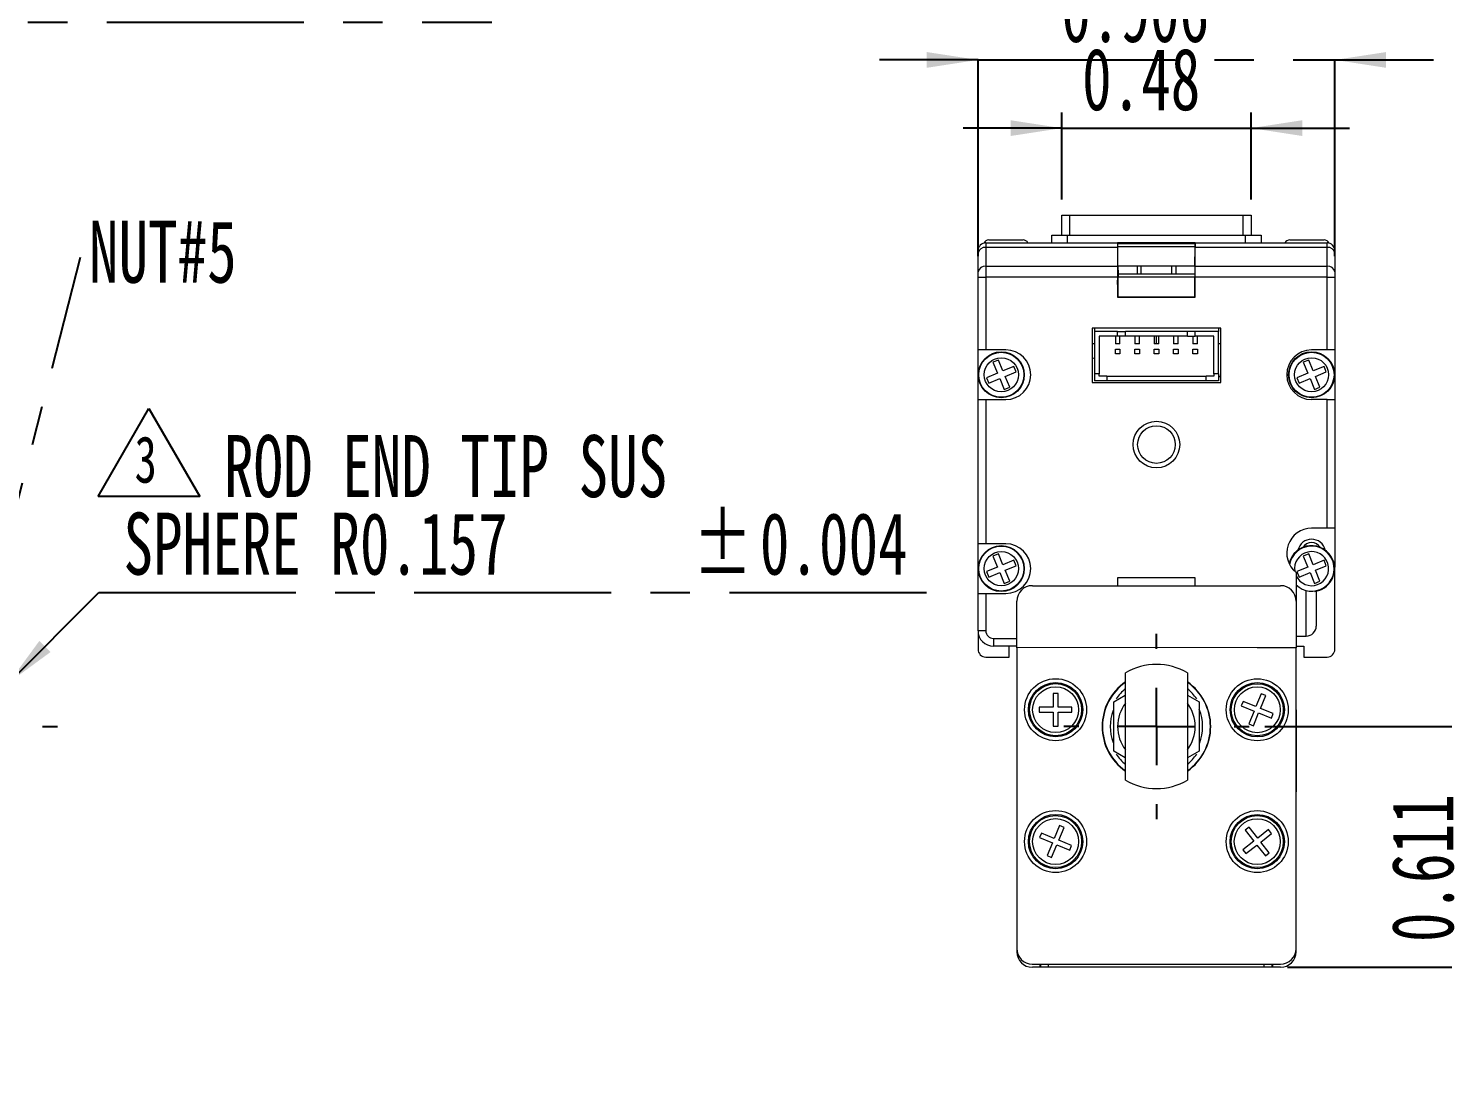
# Paper-space layout '시트1-ENG' of a CAD drawing. Header units: inches. Extents: x 0.2 to 16.3, y 0.2 to 11.5.
# Drawn here: x 10.231 to 13.821, y 6.452 to 9.086 of the extents above; entities that cross this region are included whole.
import ezdxf

# ---------------------------------------------------------------- set-up
doc = ezdxf.new("R2010")
doc.units = ezdxf.units.IN
doc.header["$MEASUREMENT"] = 0
doc.linetypes.add('CENTERX2', pattern=[0.8, 0.5, -0.1, 0.1, -0.1])
doc.layers.add('CENTER_LINE', color=7, linetype='CENTERX2')
doc.styles.add('SLDTEXTSTYLE0', font='TXT', dxfattribs={"width": 0.7})
doc.dimstyles.new('SLDDIMSTYLE12', dxfattribs={"dimtxt": 0.15748, "dimasz": 0.13, "dimexe": 0, "dimexo": 0.0625, "dimgap": 0.03937, "dimtad": 0, "dimtih": 1, "dimtoh": 1, "dimdec": 3, "dimrnd": 1e-09, "dimdsep": 46, "dimtxsty": 'SLDTEXTSTYLE0', "dimsah": 1, "dimcen": 0, "dimadec": 0, "dimazin": 2, "dimtol": 1, "dimtp": 0.003937, "dimtm": 0.003937, "dimtfac": 1, "dimtdec": 3, "dimtmove": 0, "dimatfit": 3, "dimfxl": 1, "dimfrac": 2, "dimtolj": 1, "dimarcsym": 0})
doc.dimstyles.new('SLDDIMSTYLE14', dxfattribs={"dimtxt": 0.15748, "dimasz": 0.13, "dimexe": 0, "dimexo": 0.0625, "dimgap": 0.03937, "dimtad": 0, "dimtih": 1, "dimtoh": 1, "dimdec": 3, "dimrnd": 1e-09, "dimzin": 12, "dimdsep": 46, "dimtxsty": 'SLDTEXTSTYLE0', "dimsah": 1, "dimcen": 0, "dimadec": 0, "dimazin": 3, "dimtfac": 1, "dimtdec": 3, "dimtofl": 0, "dimtmove": 0, "dimatfit": 3, "dimfxl": 1, "dimfrac": 2, "dimtolj": 1, "dimtzin": 12, "dimarcsym": 0})
doc.dimstyles.new('SLDDIMSTYLE4', dxfattribs={"dimtxt": 0.15748, "dimasz": 0.13, "dimexe": 0, "dimexo": 0.0625, "dimgap": 0.03937, "dimtad": 1, "dimdec": 3, "dimrnd": 1e-09, "dimdsep": 46, "dimtxsty": 'SLDTEXTSTYLE0', "dimsah": 1, "dimcen": 0.09, "dimadec": 0, "dimazin": 2, "dimtfac": 1, "dimtdec": 3, "dimtmove": 0, "dimatfit": 0, "dimfxl": 1, "dimfrac": 2, "dimtolj": 1, "dimtzin": 12, "dimarcsym": 0})
doc.dimstyles.new('SLDDIMSTYLE9', dxfattribs={"dimtxt": 0.18, "dimasz": 0.13, "dimexe": 0, "dimexo": 0.0625, "dimgap": 0, "dimtad": 0, "dimtih": 1, "dimtoh": 1, "dimdec": 0, "dimrnd": 1e-09, "dimzin": 0, "dimdsep": 46, "dimtxsty": 'Standard', "dimsah": 1, "dimcen": 0.09, "dimadec": 0, "dimazin": 0, "dimtfac": 0.13, "dimtdec": 0, "dimtofl": 0, "dimtmove": 0, "dimatfit": 3, "dimfxl": 1, "dimfrac": 2, "dimtolj": 1, "dimtzin": 0, "dimarcsym": 0})

# ---------------------------------------------------------------- blocks, each defined once
blk = doc.blocks.new('SW_NOTE_0_13')
at = {"layer": 'CENTER_LINE', "color": 0}
for p, q in [((-0.0927, -0.0011), (0.0364, 0.2224)), ((0.0364, 0.2224), (0.1655, -0.0011)), ((0.1655, -0.0011), (-0.0927, -0.0011))]:
    blk.add_line(p, q, dxfattribs=at)
at = {"layer": 'CENTER_LINE', "color": 0, "insert": (0, 0.1523), "char_height": 0.1181, "attachment_point": 1, "style": 'SLDTEXTSTYLE0'}
blk.add_mtext('3', dxfattribs=at)
blk = doc.blocks.new('_D_54')
at = {"layer": 'CENTER_LINE'}
for p, q in [((8.9129, 7.3696), (9.6306, 9.1016)), ((9.6306, 9.1016), (11.4073, 9.1016)), ((8.8662, 7.2569), (8.9129, 7.3696)), ((8.8662, 7.2569), (8.7704, 7.0259))]:
    blk.add_line(p, q, dxfattribs=at)
for points in [[(8.9129, 7.3696), (8.9811, 7.4821), (8.9442, 7.4974)], [(8.8662, 7.2569), (8.7979, 7.1445), (8.8349, 7.1291)]]:
    blk.add_solid(points, dxfattribs=at)
at = {"layer": 'CENTER_LINE', "attachment_point": 1, "style": 'SLDTEXTSTYLE0'}
for s, insert, char_height in [('%%c', (9.6931, 9.3046), 0.15748), ('0.122', (9.8675, 9.3046), 0.15748), ('HOLE', (10.9156, 9.3046), 0.15748), ('±0.004', (10.4114, 9.2516), 0.11024)]:
    blk.add_mtext(s, dxfattribs=dict(at, insert=insert, char_height=char_height))
blk = doc.blocks.new('_D_57')
at = {"layer": 'CENTER_LINE'}
for p, q in [((12.6415, 8.507), (12.6415, 9.0448)), ((13.547, 8.507), (13.547, 9.0448)), ((12.6415, 9.0054), (12.3915, 9.0054)), ((12.6415, 9.0054), (13.547, 9.0054)), ((13.547, 9.0054), (13.797, 9.0054))]:
    blk.add_line(p, q, dxfattribs=at)
for points in [[(12.6415, 9.0054), (12.5115, 9.0254), (12.5115, 8.9854)], [(13.547, 9.0054), (13.677, 8.9854), (13.677, 9.0254)]]:
    blk.add_solid(points, dxfattribs=at)
at = {"layer": 'CENTER_LINE', "insert": (12.8528, 9.2084), "char_height": 0.15748, "attachment_point": 1, "style": 'SLDTEXTSTYLE0'}
blk.add_mtext('0.906', dxfattribs=at)
blk = doc.blocks.new('_D_58')
at = {"layer": 'CENTER_LINE'}
for p, q in [((12.8541, 8.6511), (12.8541, 8.8717)), ((13.3344, 8.6511), (13.3344, 8.8717)), ((12.8541, 8.8323), (12.6041, 8.8323)), ((12.8541, 8.8323), (13.3344, 8.8323)), ((13.3344, 8.8323), (13.5844, 8.8323))]:
    blk.add_line(p, q, dxfattribs=at)
for points in [[(12.8541, 8.8323), (12.7241, 8.8523), (12.7241, 8.8123)], [(13.3344, 8.8323), (13.4644, 8.8123), (13.4644, 8.8523)]]:
    blk.add_solid(points, dxfattribs=at)
at = {"layer": 'CENTER_LINE', "insert": (12.9055, 9.0353), "char_height": 0.15748, "attachment_point": 1, "style": 'SLDTEXTSTYLE0'}
blk.add_mtext('0.48', dxfattribs=at)
blk = doc.blocks.new('_D_59')
at = {"layer": 'CENTER_LINE'}
for p, q in [((13.8935, 7.3133), (13.8935, 7.5633)), ((13.369, 7.3133), (13.9329, 7.3133)), ((13.8935, 7.3133), (13.8935, 6.7022)), ((13.4269, 6.7022), (13.9329, 6.7022)), ((13.8935, 6.7022), (13.8935, 6.4522))]:
    blk.add_line(p, q, dxfattribs=at)
for points in [[(13.8935, 7.3133), (13.9135, 7.4433), (13.8735, 7.4433)], [(13.8935, 6.7022), (13.8735, 6.5722), (13.9135, 6.5722)]]:
    blk.add_solid(points, dxfattribs=at)
at = {"layer": 'CENTER_LINE', "insert": (13.6905, 6.7663), "char_height": 0.15748, "attachment_point": 1, "rotation": 90, "style": 'SLDTEXTSTYLE0'}
blk.add_mtext('0.611', dxfattribs=at)
blk = doc.blocks.new('SW_CENTERMARKSYMBOL_18')
at = {"layer": 'CENTER_LINE', "color": 0}
for p, q in [((0, 0.1969), (0, 0.2354)), ((0, 0), (0, 0.0984)), ((-0.1969, 0), (-0.2354, 0)), ((0, 0), (-0.0984, 0)), ((0, 0), (0, -0.0984)), ((0, 0), (0.0984, 0)), ((0.1969, 0), (0.2354, 0)), ((0, -0.1969), (0, -0.2354))]:
    blk.add_line(p, q, dxfattribs=at)
blk = doc.blocks.new('_D_72')
at = {"layer": 'CENTER_LINE'}
for p, q in [((10.1819, 7.4246), (10.4105, 7.6533)), ((10.4105, 7.6533), (12.5728, 7.6533)), ((10.0705, 7.3133), (10.1819, 7.4246))]:
    blk.add_line(p, q, dxfattribs=at)
blk.add_solid([(10.1819, 7.4246), (10.2879, 7.5024), (10.2596, 7.5307)], dxfattribs=at)
at = {"layer": 'CENTER_LINE', "char_height": 0.15748, "attachment_point": 1, "style": 'SLDTEXTSTYLE0'}
for s, insert in [('ROD END TIP SUS', (10.728, 8.0531)), ('%%p', (11.9187, 7.8563)), ('SPHERE R0.157', (10.473, 7.8563)), ('0.004', (12.0879, 7.8563))]:
    blk.add_mtext(s, dxfattribs=dict(at, insert=insert))
blk = doc.blocks.new('SW_NOTE_0_22')
at = {"layer": 'CENTER_LINE', "color": 0, "insert": (0.021, 0.093), "char_height": 0.15748, "attachment_point": 1, "style": 'SLDTEXTSTYLE0'}
blk.add_mtext('NUT#5', dxfattribs=at)
blk = doc.blocks.new('SW_CENTERMARKSYMBOL_25')
at = {"layer": 'CENTER_LINE', "color": 0}
for p, q in [((0, 0.1969), (0, 0.2348)), ((0, 0), (0, 0.0984)), ((-0.1969, 0), (-0.2348, 0)), ((0, 0), (-0.0984, 0)), ((0, 0), (0, -0.0984)), ((0, 0), (0.0984, 0)), ((0.1969, 0), (0.2348, 0)), ((0, -0.1969), (0, -0.2348))]:
    blk.add_line(p, q, dxfattribs=at)

psp = doc.layouts.new('시트1-ENG')

# ---------------------------------------------------------------- linework, layer by layer
at = {"color": 7, "linetype": 'Continuous', "lineweight": 18}
for p, q in [((12.8541, 8.5605), (12.8541, 8.6117)), ((12.8541, 8.6117), (12.8738, 8.6117)), ((12.8738, 8.6117), (13.3147, 8.6117)), ((13.3147, 8.6117), (13.3344, 8.6117)), ((13.3344, 8.6117), (13.3344, 8.5605)), ((12.669, 8.5487), (12.6761, 8.5487)), ((12.6761, 8.5487), (12.7557, 8.5487)), ((12.8285, 8.5408), (12.8285, 8.5605)), ((12.8285, 8.5605), (12.8679, 8.5605)), ((12.8679, 8.5605), (12.8679, 8.5408)), ((12.8679, 8.5605), (13.3206, 8.5605)), ((13.3206, 8.5408), (13.3206, 8.5605)), ((13.3206, 8.5605), (13.36, 8.5605)), ((13.36, 8.5605), (13.36, 8.5408)), ((13.4328, 8.5487), (13.4398, 8.5487)), ((13.4398, 8.5487), (13.5195, 8.5487)), ((12.6415, 8.5154), (12.6415, 8.5212)), ((12.6415, 8.4676), (12.6415, 8.5154)), ((12.6612, 8.5408), (12.6612, 8.5293)), ((12.6612, 8.5408), (12.9958, 8.5408)), ((12.6612, 8.5293), (12.6612, 8.4815)), ((12.9958, 8.5293), (12.6612, 8.5293)), ((13.1927, 8.5408), (12.9958, 8.5408)), ((12.9967, 8.5408), (12.9958, 8.5391)), ((12.9958, 8.5408), (12.9958, 8.5293)), ((12.9958, 8.5391), (12.996, 8.5388)), ((12.9958, 8.5293), (12.9958, 8.4815)), ((13.1925, 8.5388), (12.996, 8.5388)), ((12.9966, 8.4815), (12.9961, 8.5307)), ((13.1923, 8.5307), (12.9961, 8.5307)), ((12.9967, 8.5408), (13.1918, 8.5408)), ((13.1918, 8.5408), (13.1927, 8.5391)), ((13.1919, 8.4815), (13.1923, 8.5307)), ((13.1927, 8.5391), (13.1925, 8.5388)), ((13.1927, 8.5408), (13.5273, 8.5408)), ((13.1927, 8.5293), (13.1927, 8.5408)), ((13.5273, 8.5293), (13.1927, 8.5293)), ((13.1927, 8.4815), (13.1927, 8.5293)), ((13.5273, 8.5293), (13.5273, 8.5408)), ((13.5273, 8.4815), (13.5273, 8.5293)), ((13.547, 8.5212), (13.547, 8.5154)), ((13.547, 8.5154), (13.547, 8.4676)), ((12.6612, 8.4815), (12.6612, 8.4537)), ((12.6612, 8.4815), (12.9958, 8.4815)), ((12.9958, 8.4815), (12.9958, 8.4537)), ((13.1919, 8.4815), (12.9966, 8.4815)), ((13.045, 8.4818), (13.045, 8.4621)), ((13.0549, 8.4818), (13.0549, 8.4621)), ((13.1336, 8.4621), (13.1336, 8.4818)), ((13.1434, 8.4818), (13.1434, 8.4621)), ((13.1927, 8.4815), (13.5273, 8.4815)), ((13.1927, 8.4537), (13.1927, 8.4815)), ((13.5273, 8.4537), (13.5273, 8.4815)), ((12.6415, 8.4537), (12.6415, 8.4676)), ((12.6415, 8.2692), (12.6415, 8.4537)), ((12.6415, 8.4537), (12.6612, 8.4537)), ((12.6612, 8.4537), (12.6612, 8.2692)), ((12.9958, 8.4537), (12.6612, 8.4537)), ((12.9958, 8.4621), (13.1927, 8.4621)), ((12.9958, 8.4537), (12.9958, 8.403)), ((12.996, 8.4227), (12.9958, 8.446)), ((12.9967, 8.403), (12.9967, 8.4537)), ((13.1918, 8.4537), (12.9967, 8.4537)), ((13.1918, 8.403), (13.1918, 8.4537)), ((13.1925, 8.4227), (13.1927, 8.446)), ((13.5273, 8.4537), (13.1927, 8.4537)), ((13.1927, 8.403), (13.1927, 8.4537)), ((13.5273, 8.2692), (13.5273, 8.4537)), ((13.5273, 8.4537), (13.547, 8.4537)), ((13.547, 8.4676), (13.547, 8.4537)), ((13.547, 8.4537), (13.547, 8.2692)), ((12.9961, 8.4227), (12.9958, 8.4227)), ((12.9958, 8.403), (13.1927, 8.403)), ((12.9961, 8.403), (12.9961, 8.4227)), ((13.1918, 8.403), (12.9967, 8.403)), ((13.1923, 8.403), (13.1923, 8.4227)), ((13.1923, 8.4227), (13.1927, 8.4227)), ((13.2576, 8.3243), (12.9308, 8.3243)), ((12.9308, 8.3243), (12.9308, 8.1865)), ((12.9368, 8.3243), (12.9368, 8.3164)), ((12.9368, 8.3164), (12.9368, 8.2082)), ((12.9958, 8.3164), (12.9368, 8.3164)), ((12.9486, 8.3046), (12.9486, 8.2082)), ((12.9958, 8.3046), (12.9486, 8.3046)), ((12.9899, 8.3046), (12.9899, 8.2849)), ((12.9958, 8.3046), (12.9958, 8.3164)), ((12.9958, 8.3164), (13.0155, 8.3164)), ((13.0155, 8.3046), (12.9958, 8.3046)), ((13.0017, 8.2849), (13.0017, 8.3046)), ((13.0155, 8.3046), (13.0155, 8.3164)), ((13.173, 8.3164), (13.0155, 8.3164)), ((13.173, 8.3046), (13.0155, 8.3046)), ((13.0391, 8.3046), (13.0391, 8.2849)), ((13.0509, 8.2849), (13.0509, 8.3046)), ((13.0883, 8.3046), (13.0883, 8.2849)), ((13.1001, 8.2849), (13.1001, 8.3046)), ((13.1375, 8.3046), (13.1375, 8.2849)), ((13.1494, 8.2849), (13.1494, 8.3046)), ((13.173, 8.3046), (13.173, 8.3164)), ((13.1927, 8.3164), (13.173, 8.3164)), ((13.173, 8.3046), (13.1927, 8.3046)), ((13.1868, 8.3046), (13.1868, 8.2849)), ((13.1927, 8.3046), (13.1927, 8.3164)), ((13.2517, 8.3164), (13.1927, 8.3164)), ((13.2399, 8.3046), (13.1927, 8.3046)), ((13.1986, 8.2849), (13.1986, 8.3046)), ((13.2399, 8.2082), (13.2399, 8.3046)), ((13.2517, 8.3243), (13.2517, 8.3164)), ((13.2517, 8.2082), (13.2517, 8.3164)), ((13.2576, 8.1865), (13.2576, 8.3243)), ((12.6612, 8.2692), (12.6415, 8.2692)), ((12.6415, 8.1432), (12.6415, 8.2692)), ((12.7123, 8.2692), (12.6612, 8.2692)), ((12.9368, 8.2849), (12.9308, 8.2849)), ((13.0017, 8.2849), (12.9899, 8.2849)), ((12.9899, 8.2593), (12.9899, 8.2712)), ((12.9899, 8.2712), (13.0017, 8.2712)), ((13.0017, 8.2593), (12.9899, 8.2593)), ((13.0017, 8.2712), (13.0017, 8.2593)), ((13.0509, 8.2849), (13.0391, 8.2849)), ((13.0391, 8.2593), (13.0391, 8.2712)), ((13.0391, 8.2712), (13.0509, 8.2712)), ((13.0509, 8.2593), (13.0391, 8.2593)), ((13.0509, 8.2712), (13.0509, 8.2593)), ((13.1001, 8.2849), (13.0883, 8.2849)), ((13.0883, 8.2593), (13.0883, 8.2712)), ((13.0883, 8.2712), (13.1001, 8.2712)), ((13.1001, 8.2593), (13.0883, 8.2593)), ((13.1001, 8.2712), (13.1001, 8.2593)), ((13.1494, 8.2849), (13.1375, 8.2849)), ((13.1375, 8.2712), (13.1494, 8.2712)), ((13.1375, 8.2593), (13.1375, 8.2712)), ((13.1494, 8.2593), (13.1375, 8.2593)), ((13.1494, 8.2712), (13.1494, 8.2593)), ((13.1986, 8.2849), (13.1868, 8.2849)), ((13.1868, 8.2593), (13.1868, 8.2712)), ((13.1868, 8.2712), (13.1986, 8.2712)), ((13.1986, 8.2593), (13.1868, 8.2593)), ((13.1986, 8.2712), (13.1986, 8.2593)), ((13.2576, 8.2849), (13.2517, 8.2849)), ((13.5273, 8.2692), (13.4879, 8.2692)), ((13.547, 8.2692), (13.5273, 8.2692)), ((13.547, 8.2692), (13.547, 8.1432)), ((12.6931, 8.2436), (12.6793, 8.2379)), ((12.6793, 8.2379), (12.6908, 8.2102)), ((12.7046, 8.216), (12.6931, 8.2436)), ((12.7322, 8.2274), (12.7046, 8.216)), ((12.7379, 8.2136), (12.7322, 8.2274)), ((12.9308, 8.2474), (12.9368, 8.2496)), ((13.4805, 8.2436), (13.4667, 8.2379)), ((13.4667, 8.2379), (13.4782, 8.2102)), ((13.492, 8.216), (13.4805, 8.2436)), ((13.5196, 8.2274), (13.492, 8.216)), ((13.5253, 8.2136), (13.5196, 8.2274)), ((12.6908, 8.2102), (12.6631, 8.1988)), ((12.6631, 8.1988), (12.6688, 8.185)), ((12.6688, 8.185), (12.6965, 8.1964)), ((12.6965, 8.1964), (12.7079, 8.1688)), ((12.7103, 8.2021), (12.7379, 8.2136)), ((12.7218, 8.1745), (12.7103, 8.2021)), ((12.9308, 8.1865), (13.2576, 8.1865)), ((12.9486, 8.2082), (12.9368, 8.2082)), ((12.9368, 8.2082), (12.9368, 8.1904)), ((12.9682, 8.1904), (12.9368, 8.1904)), ((12.9486, 8.2023), (12.9486, 8.2082)), ((12.9682, 8.2023), (12.9486, 8.2023)), ((12.9682, 8.2023), (12.9682, 8.1904)), ((12.9682, 8.2023), (13.2202, 8.2023)), ((13.2202, 8.1904), (12.9682, 8.1904)), ((13.2202, 8.1904), (13.2202, 8.2023)), ((13.2399, 8.2023), (13.2202, 8.2023)), ((13.2517, 8.1904), (13.2202, 8.1904)), ((13.2517, 8.2082), (13.2399, 8.2082)), ((13.2399, 8.2082), (13.2399, 8.2023)), ((13.2517, 8.2082), (13.2517, 8.1904)), ((13.2517, 8.2042), (13.2576, 8.1998)), ((13.4782, 8.2102), (13.4505, 8.1988)), ((13.4505, 8.1988), (13.4563, 8.185)), ((13.4563, 8.185), (13.4839, 8.1964)), ((13.4839, 8.1964), (13.4954, 8.1688)), ((13.4977, 8.2021), (13.5253, 8.2136)), ((13.5092, 8.1745), (13.4977, 8.2021)), ((12.7079, 8.1688), (12.7218, 8.1745)), ((13.4954, 8.1688), (13.5092, 8.1745)), ((12.6415, 7.7771), (12.6415, 8.1432)), ((12.6415, 8.1432), (12.6612, 8.1432)), ((12.6612, 8.1432), (12.6612, 7.7771)), ((12.6612, 8.1432), (12.7123, 8.1432)), ((13.5273, 8.1432), (13.4879, 8.1432)), ((13.5273, 7.8164), (13.5273, 8.1432)), ((13.5273, 8.1432), (13.547, 8.1432)), ((13.547, 8.1432), (13.547, 7.8164)), ((13.5273, 7.8164), (13.4879, 7.8164)), ((13.547, 7.8164), (13.5273, 7.8164)), ((13.547, 7.8164), (13.547, 7.718)), ((12.6612, 7.7771), (12.6415, 7.7771)), ((12.6415, 7.6511), (12.6415, 7.7771)), ((12.7123, 7.7771), (12.6612, 7.7771)), ((12.6908, 7.7181), (12.6631, 7.7066)), ((12.6931, 7.7515), (12.6793, 7.7457)), ((12.6793, 7.7457), (12.6908, 7.7181)), ((12.7046, 7.7238), (12.6931, 7.7515)), ((12.7322, 7.7353), (12.7046, 7.7238)), ((12.7103, 7.71), (12.7379, 7.7215)), ((12.7379, 7.7215), (12.7322, 7.7353)), ((13.4782, 7.7181), (13.4505, 7.7066)), ((13.4805, 7.7515), (13.4667, 7.7457)), ((13.4667, 7.7457), (13.4782, 7.7181)), ((13.492, 7.7238), (13.4805, 7.7515)), ((13.5196, 7.7353), (13.492, 7.7238)), ((13.4977, 7.71), (13.5253, 7.7215)), ((13.5253, 7.7215), (13.5196, 7.7353)), ((13.547, 7.5093), (13.547, 7.718)), ((12.6631, 7.7066), (12.6688, 7.6928)), ((12.6688, 7.6928), (12.6965, 7.7043)), ((12.6965, 7.7043), (12.7079, 7.6766)), ((12.7079, 7.6766), (12.7218, 7.6824)), ((12.7218, 7.6824), (12.7103, 7.71)), ((13.1927, 7.6904), (12.9958, 7.6904)), ((12.9958, 7.6904), (12.9958, 7.6707)), ((13.1927, 7.6707), (13.1927, 7.6904)), ((13.4486, 7.7043), (13.4486, 7.6314)), ((13.4505, 7.7066), (13.4563, 7.6928)), ((13.4563, 7.6928), (13.4839, 7.7043)), ((13.4839, 7.7043), (13.4954, 7.6766)), ((13.4954, 7.6766), (13.5092, 7.6824)), ((13.5092, 7.6824), (13.4977, 7.71)), ((12.6415, 7.5566), (12.6415, 7.6511)), ((12.6415, 7.6511), (12.6612, 7.6511)), ((12.6612, 7.6511), (12.6612, 7.5566)), ((12.6612, 7.6511), (12.7123, 7.6511)), ((12.7793, 7.6707), (13.4092, 7.6707)), ((13.4997, 7.655), (13.4997, 7.6569)), ((13.4997, 7.655), (13.4997, 7.6117)), ((12.7399, 7.5133), (12.7399, 7.6314)), ((13.4486, 7.6314), (13.4486, 7.5133)), ((13.4997, 7.6117), (13.4997, 7.5684)), ((12.6612, 7.5566), (12.6415, 7.5566)), ((12.6415, 7.5566), (12.6415, 7.5093)), ((13.4486, 7.5428), (13.4742, 7.5428)), ((12.6808, 7.5369), (12.6808, 7.5172)), ((12.7399, 7.5172), (12.6808, 7.5172)), ((12.7202, 7.4897), (12.7202, 7.5172)), ((12.74, 7.5135), (12.7397, 6.7497)), ((12.74, 7.5133), (12.7399, 7.5133)), ((12.7399, 7.5133), (12.7399, 7.3559)), ((13.4486, 7.5132), (12.74, 7.5135)), ((13.4486, 7.5133), (13.3502, 7.5133)), ((13.4484, 6.7495), (13.4486, 7.5132)), ((13.4486, 7.5172), (13.4682, 7.5172)), ((13.4486, 7.5133), (13.4486, 7.5132)), ((13.4682, 7.5172), (13.4682, 7.4897)), ((12.6612, 7.4897), (12.7202, 7.4897)), ((13.4682, 7.4897), (13.5273, 7.4897)), ((13.0155, 7.1769), (13.0155, 7.4497)), ((13.173, 7.4497), (13.173, 7.3133)), ((12.8445, 7.3973), (12.8321, 7.3973)), ((12.8321, 7.3973), (12.8321, 7.3622)), ((12.8445, 7.3622), (12.8445, 7.3973)), ((13.3599, 7.3964), (13.3467, 7.3639)), ((13.3714, 7.3918), (13.3599, 7.3964)), ((12.8321, 7.3622), (12.797, 7.3622)), ((12.797, 7.3622), (12.797, 7.3498)), ((12.8797, 7.3622), (12.8445, 7.3622)), ((12.8797, 7.3498), (12.8797, 7.3622)), ((12.986, 7.3758), (13.015, 7.3926)), ((13.1728, 7.3929), (13.2025, 7.3758)), ((13.3141, 7.377), (13.3095, 7.3655)), ((13.3095, 7.3655), (13.3421, 7.3524)), ((13.3467, 7.3639), (13.3141, 7.377)), ((13.3582, 7.3592), (13.3714, 7.3918)), ((13.3908, 7.346), (13.3582, 7.3592)), ((12.797, 7.3498), (12.8321, 7.3498)), ((12.8321, 7.3498), (12.8321, 7.3146)), ((12.8445, 7.3146), (12.8445, 7.3498)), ((12.8445, 7.3498), (12.8797, 7.3498)), ((13.3421, 7.3524), (13.3289, 7.3198)), ((13.3404, 7.3151), (13.3536, 7.3477)), ((13.3536, 7.3477), (13.3861, 7.3345)), ((13.3861, 7.3345), (13.3908, 7.346)), ((13.4486, 7.3558), (13.4486, 7.1471)), ((12.8321, 7.3146), (12.8445, 7.3146)), ((13.173, 7.3133), (13.173, 7.1769)), ((13.3289, 7.3198), (13.3404, 7.3151)), ((12.9637, 7.2692), (12.9645, 7.2692)), ((13.0149, 7.2341), (12.986, 7.2508)), ((13.2025, 7.2508), (13.173, 7.2337)), ((13.224, 7.2692), (13.2248, 7.2692)), ((13.4485, 7.1471), (13.4486, 7.1471)), ((13.4486, 6.7416), (13.4486, 7.1471)), ((12.8024, 7.0428), (12.7976, 7.0314)), ((12.8349, 7.0294), (12.8024, 7.0428)), ((12.8483, 7.0619), (12.8349, 7.0294)), ((12.8463, 7.0247), (12.8597, 7.0572)), ((12.8597, 7.0572), (12.8483, 7.0619)), ((13.3293, 7.0575), (13.3196, 7.0498)), ((13.3196, 7.0498), (13.3413, 7.0222)), ((13.3511, 7.0299), (13.3293, 7.0575)), ((13.3787, 7.0516), (13.3511, 7.0299)), ((13.3587, 7.0201), (13.3863, 7.0418)), ((13.3863, 7.0418), (13.3787, 7.0516)), ((12.7976, 7.0314), (12.8301, 7.018)), ((12.8301, 7.018), (12.8167, 6.9855)), ((12.8282, 6.9807), (12.8416, 7.0132)), ((12.8416, 7.0132), (12.8741, 6.9998)), ((12.8788, 7.0113), (12.8463, 7.0247)), ((12.8741, 6.9998), (12.8788, 7.0113)), ((13.3413, 7.0222), (13.3137, 7.0004)), ((13.3137, 7.0004), (13.3214, 6.9907)), ((13.3214, 6.9907), (13.349, 7.0124)), ((13.349, 7.0124), (13.3707, 6.9848)), ((13.3805, 6.9925), (13.3587, 7.0201)), ((12.8167, 6.9855), (12.8282, 6.9807)), ((13.3707, 6.9848), (13.3805, 6.9925)), ((12.7399, 6.7457), (12.7399, 6.7416)), ((12.7791, 6.7103), (13.409, 6.7101)), ((12.799, 6.7022), (12.7793, 6.7022)), ((12.799, 6.7022), (12.799, 6.7103)), ((12.8009, 6.7022), (12.799, 6.7022)), ((12.8009, 6.7022), (12.8009, 6.7103)), ((12.8206, 6.7022), (12.8009, 6.7022)), ((13.3679, 6.7022), (12.8206, 6.7022)), ((13.3875, 6.7022), (13.3679, 6.7022)), ((13.3875, 6.7022), (13.3875, 6.7101)), ((13.3895, 6.7022), (13.3875, 6.7022)), ((13.3895, 6.7022), (13.3895, 6.7101)), ((13.4092, 6.7022), (13.3895, 6.7022))]:
    psp.add_line(p, q, dxfattribs=at)
at = {"color": 8, "linetype": 'Continuous', "lineweight": 18}
for p, q in [((12.8738, 8.6117), (12.8738, 8.5605)), ((13.3147, 8.5605), (13.3147, 8.6117)), ((13.0942, 8.2849), (13.0942, 8.3046)), ((13.4742, 7.6117), (13.4742, 7.6587)), ((13.4742, 7.5428), (13.4742, 7.6117)), ((12.6808, 7.5369), (12.7399, 7.5369)), ((12.8206, 6.7022), (12.8206, 6.7103)), ((13.3679, 6.7022), (13.3679, 6.7101))]:
    psp.add_line(p, q, dxfattribs=at)
at = {"color": 7, "linetype": 'Continuous', "lineweight": 18, "flags": 128}
psp.add_lwpolyline([(13.5463, 7.7128), (13.5466, 7.7142), (13.547, 7.718)], dxfattribs=at)
at = {"color": 7, "linetype": 'Continuous', "lineweight": 18}
for centre, radius in [((12.7005, 8.2062), 0.0584), ((12.7005, 8.2062), 0.0571), ((13.4879, 8.2062), 0.0584), ((13.4879, 8.2062), 0.0571), ((12.7005, 8.2062), 0.0433), ((13.4879, 8.2062), 0.0433), ((13.0942, 8.029), 0.0591), ((13.0942, 8.029), 0.0477), ((12.7005, 7.7141), 0.0584), ((12.7005, 7.7141), 0.0571), ((12.7005, 7.7141), 0.0433), ((12.8383, 7.356), 0.0787), ((13.3501, 7.3558), 0.0787), ((12.8383, 7.356), 0.0689), ((12.8383, 7.356), 0.0661), ((12.8383, 7.356), 0.0582), ((13.3501, 7.3558), 0.0689), ((13.3501, 7.3558), 0.0661), ((13.3501, 7.3558), 0.0582), ((12.8382, 7.0213), 0.0787), ((12.8382, 7.0213), 0.0689), ((12.8382, 7.0213), 0.0661), ((12.8382, 7.0213), 0.0582), ((13.35, 7.0211), 0.0787), ((13.35, 7.0211), 0.0689), ((13.35, 7.0211), 0.0661), ((13.35, 7.0211), 0.0582)]:
    psp.add_circle(centre, radius, dxfattribs=at)
for centre, radius, start, end in [((12.669, 8.5349), 0.0138, 90, 157.4076), ((12.7557, 8.5349), 0.0138, 25.3769, 90), ((13.4328, 8.5349), 0.0138, 90, 154.6231), ((13.5195, 8.5349), 0.0138, 22.5924, 90), ((12.6612, 8.5212), 0.0197, 90, 180), ((12.6587, 8.5119), 0.0176, 81.9505, 168.5782), ((13.5273, 8.5212), 0.0197, 0, 90), ((13.5298, 8.5119), 0.0176, 11.4218, 98.0495), ((12.6587, 8.4641), 0.0176, 81.9505, 168.5782), ((13.5298, 8.4641), 0.0176, 11.4218, 98.0495), ((12.7123, 8.2062), 0.063, 270, 90), ((13.4879, 8.2062), 0.063, 90, 270), ((13.4879, 7.7534), 0.063, 90, 231.3178), ((13.4879, 7.7534), 0.0354, 12.442, 167.558), ((12.7123, 7.7141), 0.063, 270, 90), ((13.4879, 7.7141), 0.0584, 22.5227, 167.5778), ((13.4879, 7.7534), 0.0266, 33.3512, 146.6488), ((13.4879, 7.7141), 0.0584, 277.7757, 22.5227), ((12.7793, 7.6314), 0.0394, 90, 180), ((13.4092, 7.6314), 0.0394, 0, 90), ((12.6808, 7.5566), 0.0394, 180, 270), ((12.6808, 7.5566), 0.0197, 180, 270), ((13.4742, 7.5684), 0.0256, 270, 0), ((12.6612, 7.5093), 0.0197, 180, 270), ((13.5273, 7.5093), 0.0197, 270, 0), ((13.0942, 7.3133), 0.1575, 60, 120), ((13.0942, 7.3133), 0.1378, 124.8426, 235.1574), ((13.0942, 7.3133), 0.137, 125.0795, 234.9205), ((13.094, 7.3133), 0.124, 129.2726, 145.6287), ((13.0942, 7.3133), 0.1378, 304.8572, 55.1428), ((13.0942, 7.3133), 0.137, 305.0795, 54.9205), ((13.094, 7.3133), 0.124, 34.3713, 50.4441), ((13.0942, 7.3133), 0.0984, 143.1301, 180), ((13.0942, 7.3133), 0.0984, 323.1301, 36.8699), ((13.0942, 7.3133), 0.1173, 159.8239, 200.3224), ((13.0942, 7.3133), 0.1173, 338.4202, 22.0604), ((13.0942, 7.3133), 0.0984, 180, 216.8699), ((13.094, 7.3133), 0.124, 214.3713, 230.7274), ((13.094, 7.3133), 0.124, 309.5559, 325.6287), ((13.0942, 7.3133), 0.1575, 240, 300), ((12.7791, 6.7497), 0.0394, 179.9805, 269.9805), ((13.409, 6.7495), 0.0394, 269.9805, 359.9805), ((12.7793, 6.7416), 0.0394, 180, 270), ((13.4092, 6.7416), 0.0394, 270, 0)]:
    psp.add_arc(centre, radius, start, end, dxfattribs=at)
at = {"color": 8, "linetype": 'Continuous', "lineweight": 18}
for radius, start, end in [(0.0571, 226.3675, 169.2582), (0.0433, 204.6817, 189.118)]:
    psp.add_arc((13.4879, 7.7141), radius, start, end, dxfattribs=at)
at = {"color": 7, "linetype": 'Continuous', "lineweight": 18}
for points, knots in [([(12.9961, 8.5307), (12.9961, 8.5333), (12.9961, 8.5378), (12.996, 8.5385), (12.996, 8.5388)], [0, 0, 0, 0, 0.557681, 1, 1, 1, 1]), ([(13.1925, 8.5388), (13.1925, 8.5383), (13.1924, 8.5374), (13.1924, 8.5328), (13.1923, 8.5307)], [0, 0, 0, 0, 0.557682, 1, 1, 1, 1]), ([(12.9966, 8.4815), (12.9966, 8.4769), (12.9967, 8.4687), (12.9967, 8.4583), (12.9967, 8.4537)], [0, 0, 0, 0, 0.557568, 1, 1, 1, 1]), ([(13.1919, 8.4815), (13.1919, 8.4769), (13.1918, 8.4687), (13.1918, 8.4583), (13.1918, 8.4537)], [0, 0, 0, 0, 0.557568, 1, 1, 1, 1]), ([(12.986, 7.2508), (12.986, 7.256), (12.986, 7.2792), (12.986, 7.3212), (12.986, 7.3575), (12.986, 7.3758)], [0, 0, 0, 0, 0.1269715, 0.560077, 1, 1, 1, 1]), ([(13.2025, 7.3758), (13.2025, 7.3578), (13.2025, 7.3214), (13.2025, 7.2795), (13.2025, 7.256), (13.2025, 7.2508)], [0, 0, 0, 0, 0.433314, 0.873028, 1, 1, 1, 1])]:
    psp.add_open_spline(points, degree=3, knots=knots, dxfattribs=at)

# ---------------------------------------------------------------- block references
at = {"layer": 'CENTER_LINE'}
for name, p in [('SW_NOTE_0_22', (10.3643, 8.5044)), ('SW_NOTE_0_13', (10.5013, 7.8981)), ('SW_CENTERMARKSYMBOL_25', (10.0705, 7.3133)), ('SW_CENTERMARKSYMBOL_18', (13.0942, 7.3133))]:
    psp.add_blockref(name, p, dxfattribs=at)

# ---------------------------------------------------------------- dimensions: what is measured, and where the dimension line sits
dim = psp.add_diameter_dim_2p(p1=(8.9129, 7.3696), p2=(8.8662, 7.2569), text='<> HOLE', dimstyle='SLDDIMSTYLE12', dxfattribs=at)
dim.commit()
dim.dimension.update_dxf_attribs({"geometry": '_D_54', "text_midpoint": (10.5502, 9.2131), "dimtype": 163})
for base, p1, p2, picture, middle in [((13.54699, 9.0054), (12.64148, 8.46758), (13.54699, 8.46758), '_D_57', (13.09423, 9.0054)), ((13.3344, 8.8323), (12.8541, 8.6117), (13.3344, 8.6117), '_D_58', (13.0942, 8.8323))]:
    dim = psp.add_linear_dim(base=base, p1=p1, p2=p2, dimstyle='SLDDIMSTYLE4', dxfattribs=at)
    dim.commit()
    dim.dimension.update_dxf_attribs({"geometry": picture, "text_midpoint": middle, "dimtype": 160})
dim = psp.add_radius_dim(center=(10.0705, 7.3133), mpoint=(10.1819, 7.4246), text='ROD END TIP SUS\\PSPHERE R0.157 %%p 0.004', dimstyle='SLDDIMSTYLE14', dxfattribs=at)
dim.commit()
dim.dimension.update_dxf_attribs({"geometry": '_D_72', "text_midpoint": (11.5229, 7.8434), "dimtype": 164})
dim = psp.add_linear_dim(base=(13.8935, 6.7022), p1=(13.3297, 7.3133), p2=(13.3875, 6.7022), angle=90, dimstyle='SLDDIMSTYLE4', dxfattribs=at)
dim.commit()
dim.dimension.update_dxf_attribs({"geometry": '_D_59', "text_midpoint": (13.8935, 7.0078), "dimtype": 160})

# ---------------------------------------------------------------- leaders
psp.add_leader([(10.092, 7.4479), (10.3643, 8.5044)], dimstyle='SLDDIMSTYLE9', dxfattribs=at)

doc.saveas('drawing.dxf')
